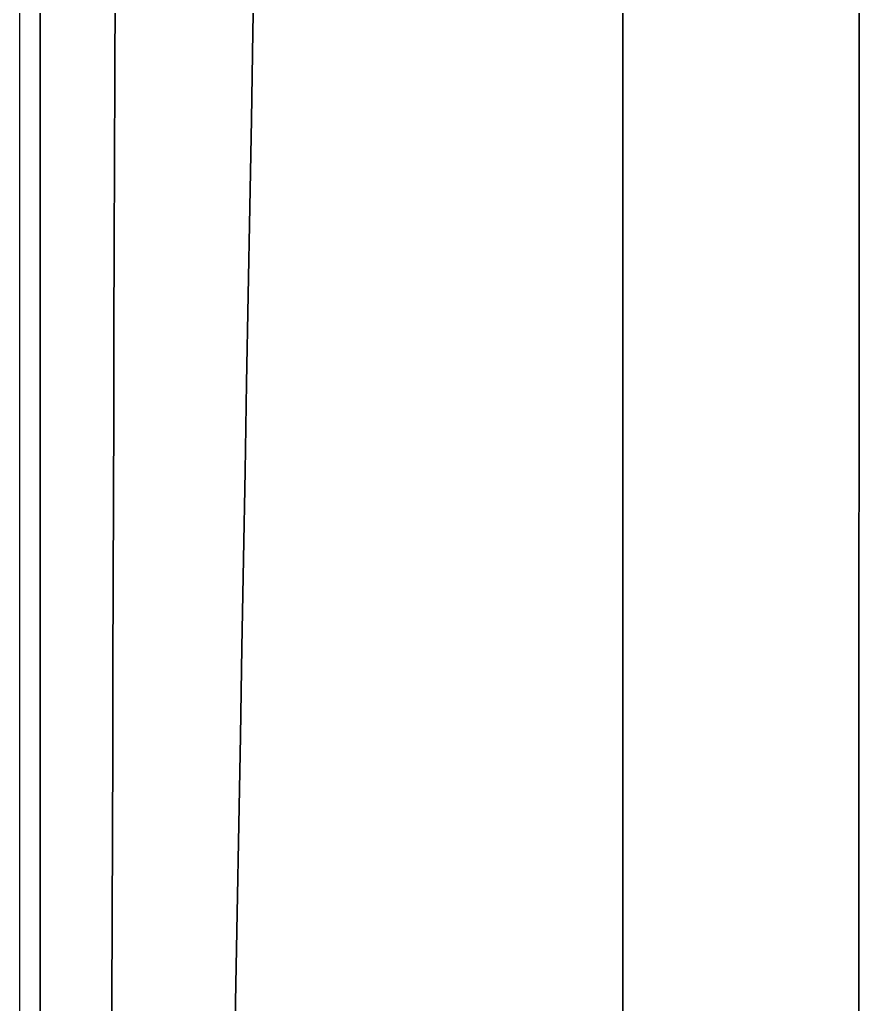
# Model space of a CAD drawing. Header units: millimetres. Extents: x 101 to 3000, y 150 to 4305.
# Drawn here: x 1007.735 to 1008.417, y 3161.931 to 3162.728 of the extents above; entities that cross this region are included whole.
import ezdxf

# ---------------------------------------------------------------- set-up
doc = ezdxf.new("R2010")
doc.units = ezdxf.units.MM
doc.header["$LTSCALE"] = 15
doc.layers.add('_Sichtbarkanten', color=7, linetype='Continuous', lineweight=25)
doc.layers.add('Sichtbar schmal (ISO)', color=7, linetype='Continuous', lineweight=35)

msp = doc.modelspace()

# ---------------------------------------------------------------- linework, layer by layer
at = {"layer": '_Sichtbarkanten'}
msp.add_line((1007.7405, 3122.96435), (1007.73538, 3163.3059), dxfattribs=at)
at = {"layer": 'Sichtbar schmal (ISO)'}
for p, q in [((1008.21728, 3122.96435), (1008.22628, 3179.51794)), ((1008.40845, 3122.96435), (1008.41745, 3179.5127))]:
    msp.add_line(p, q, dxfattribs=at)
for centre, major_axis, ratio, start_param, end_param in [((1007.77083, 3191.67189), (0.01152, 47.92785), 0.000314, 2.204127, 2.434084), ((1007.93664, 3197.46093), (0.17475, 54.12739), 0.00029, 2.253692, 2.465316)]:
    msp.add_ellipse(centre, major_axis=major_axis, ratio=ratio, start_param=start_param, end_param=end_param, dxfattribs=at)
msp.add_open_spline([(1007.79053, 3155.24654), (1007.85148, 3158.65813), (1007.96504, 3165.00247), (1008.10683, 3172.89482), (1008.18892, 3177.44899), (1008.22628, 3179.51794)], degree=3, dxfattribs=at)

doc.saveas('drawing.dxf')
